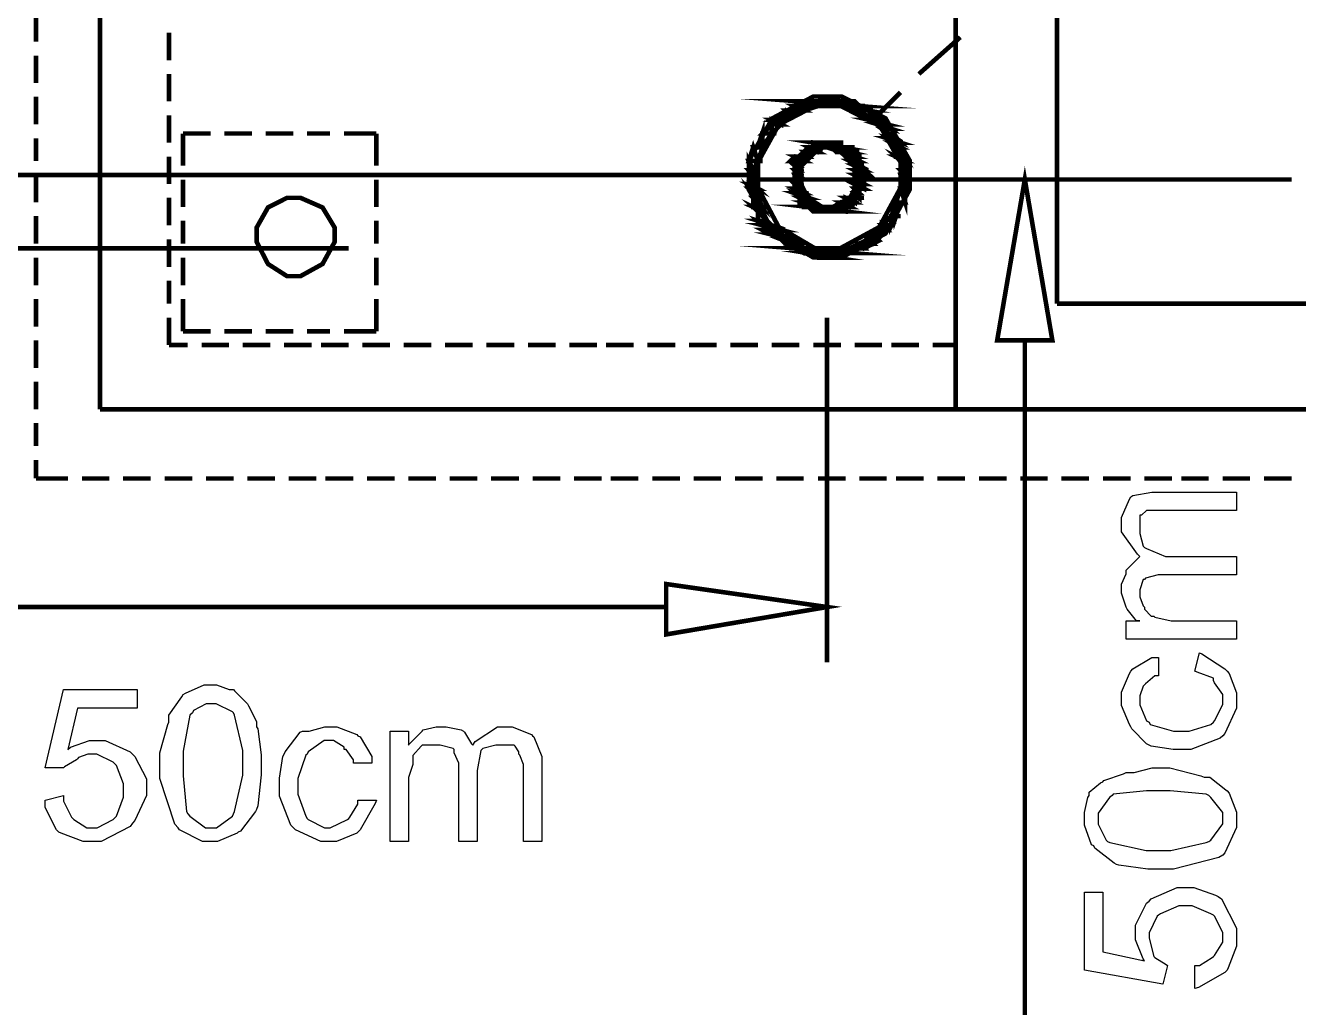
# Model space of a CAD drawing. Header units: metres. Extents: x -593 to 248, y 430 to 1024.
# Drawn here: x 30.79 to 42.53, y 665.56 to 674.62 of the extents above; entities that cross this region are included whole.
import ezdxf

# ---------------------------------------------------------------- set-up
doc = ezdxf.new("R2010")
doc.units = ezdxf.units.M
doc.header["$MEASUREMENT"] = 0
for name, color, linetype in [('C00-00-00-BLACK', 7, 'Continuous'), ('C00-7E-FF', 150, 'Continuous'), ('CFF-7E-00', 30, 'Continuous')]:
    doc.layers.add(name, color=color, linetype=linetype)

msp = doc.modelspace()

# ---------------------------------------------------------------- linework, layer by layer
at = {"layer": 'C00-00-00-BLACK', "const_width": 0.0423}
for points in [[(39.37, 671.077), (39.37, 691.128)], [(40.304, 672.05), (40.304, 690.151)], [(31.482, 686.762), (31.482, 671.077)], [(30.89, 674.466), (30.89, 674.724)], [(32.117, 674.296), (32.117, 674.551)], [(39.031, 674.169), (39.413, 674.508)], [(30.89, 674.086), (30.89, 674.339)], [(32.117, 673.916), (32.117, 674.169)], [(30.89, 673.704), (30.89, 673.959)], [(38.651, 673.789), (38.862, 674)], [(32.117, 673.536), (32.117, 673.789)], [(32.247, 673.62), (32.247, 673.323)], [(32.502, 673.62), (32.247, 673.62)], [(32.882, 673.62), (32.629, 673.62)], [(33.264, 673.62), (33.009, 673.62)], [(33.602, 673.62), (33.391, 673.62)], [(34.029, 673.62), (33.731, 673.62)], [(34.029, 673.323), (34.029, 673.62)], [(30.89, 673.366), (30.89, 673.577)], [(32.117, 673.154), (32.117, 673.407)], [(37.463, 673.238), (27.453, 673.238)], [(30.89, 672.984), (30.89, 673.238)], [(32.247, 673.196), (32.247, 672.942)], [(34.029, 672.942), (34.029, 673.196)], [(32.117, 672.774), (32.117, 673.027)], [(30.89, 672.604), (30.89, 672.858)], [(32.247, 672.815), (32.247, 672.604)], [(34.029, 672.604), (34.029, 672.815)], [(33.774, 672.561), (27.453, 672.561)], [(32.117, 672.389), (32.117, 672.645)], [(30.89, 672.22), (30.89, 672.475)], [(32.247, 672.475), (32.247, 672.22)], [(34.029, 672.22), (34.029, 672.475)], [(32.117, 672.05), (32.117, 672.262)], [(30.89, 671.839), (30.89, 672.093)], [(32.247, 672.093), (32.247, 671.797)], [(34.029, 671.797), (34.029, 672.093)], [(45.139, 672.05), (40.304, 672.05)], [(32.117, 671.67), (32.117, 671.923)], [(32.247, 671.797), (32.502, 671.797)], [(32.629, 671.797), (32.882, 671.797)], [(33.009, 671.797), (33.264, 671.797)], [(33.391, 671.797), (33.602, 671.797)], [(33.731, 671.797), (34.029, 671.797)], [(30.89, 671.458), (30.89, 671.712)], [(32.29, 671.67), (32.117, 671.67)], [(32.672, 671.67), (32.417, 671.67)], [(33.052, 671.67), (32.798, 671.67)], [(33.434, 671.67), (33.179, 671.67)], [(33.774, 671.67), (33.518, 671.67)], [(34.156, 671.67), (33.901, 671.67)], [(34.536, 671.67), (34.282, 671.67)], [(34.918, 671.67), (34.663, 671.67)], [(35.301, 671.67), (35.044, 671.67)], [(35.683, 671.67), (35.428, 671.67)], [(36.063, 671.67), (35.809, 671.67)], [(36.402, 671.67), (36.147, 671.67)], [(36.785, 671.67), (36.529, 671.67)], [(37.167, 671.67), (36.912, 671.67)], [(37.547, 671.67), (37.293, 671.67)], [(37.929, 671.67), (37.674, 671.67)], [(38.312, 671.67), (38.058, 671.67)], [(38.692, 671.67), (38.439, 671.67)], [(39.031, 671.67), (38.778, 671.67)], [(39.37, 671.67), (39.158, 671.67)], [(30.89, 671.077), (30.89, 671.331)], [(31.482, 671.077), (45.139, 671.077)], [(30.89, 670.738), (30.89, 670.95)], [(30.89, 670.439), (30.89, 670.611)], [(31.186, 670.439), (30.89, 670.439)], [(31.568, 670.439), (31.314, 670.439)], [(31.948, 670.439), (31.694, 670.439)], [(32.333, 670.439), (32.076, 670.439)], [(32.713, 670.439), (32.459, 670.439)], [(33.095, 670.439), (32.84, 670.439)], [(33.475, 670.439), (33.221, 670.439)], [(33.817, 670.439), (33.56, 670.439)], [(34.197, 670.439), (33.943, 670.439)], [(34.579, 670.439), (34.325, 670.439)], [(34.959, 670.439), (34.705, 670.439)], [(35.344, 670.439), (35.087, 670.439)], [(35.724, 670.439), (35.47, 670.439)], [(36.106, 670.439), (35.851, 670.439)], [(36.443, 670.439), (36.19, 670.439)], [(36.828, 670.439), (36.574, 670.439)], [(37.208, 670.439), (36.954, 670.439)], [(37.59, 670.439), (37.336, 670.439)], [(37.97, 670.439), (37.717, 670.439)], [(38.355, 670.439), (38.1, 670.439)], [(38.735, 670.439), (38.481, 670.439)], [(39.074, 670.439), (38.82, 670.439)], [(39.457, 670.439), (39.201, 670.439)], [(39.839, 670.439), (39.585, 670.439)], [(40.219, 670.439), (39.966, 670.439)], [(40.601, 670.439), (40.346, 670.439)], [(40.984, 670.439), (40.728, 670.439)], [(41.366, 670.439), (41.111, 670.439)], [(41.703, 670.439), (41.45, 670.439)], [(42.085, 670.439), (41.832, 670.439)], [(42.468, 670.439), (42.212, 670.439)]]:
    msp.add_lwpolyline(points, dxfattribs=at)
for points in [[(38.947, 673.238), (38.947, 673.369), (38.724, 673.76), (38.319, 673.961), (38.185, 673.961), (38.058, 673.961), (37.681, 673.76), (37.463, 673.369), (37.463, 673.238), (37.463, 673.104), (37.681, 672.699), (38.058, 672.477), (38.185, 672.477), (38.319, 672.477), (38.724, 672.699), (38.947, 673.104), (38.947, 673.238)], [(38.185, 673.959), (38.312, 673.916), (38.1, 673.916), (38.185, 673.959)], [(38.439, 673.916), (37.929, 673.916), (38.481, 673.873), (38.439, 673.916)], [(38.862, 673.238), (38.862, 673.355), (38.666, 673.702), (38.305, 673.876), (38.185, 673.876), (38.073, 673.876), (37.739, 673.702), (37.547, 673.355), (37.547, 673.238), (37.547, 673.118), (37.739, 672.757), (38.073, 672.561), (38.185, 672.561), (38.305, 672.561), (38.666, 672.757), (38.862, 673.118), (38.862, 673.238)], [(37.801, 673.832), (37.843, 673.789), (37.759, 673.789), (37.801, 673.832)], [(37.886, 673.873), (37.97, 673.832), (37.843, 673.832), (37.886, 673.873)], [(38.1, 673.873), (37.886, 673.873), (37.97, 673.832), (38.1, 673.873)], [(37.929, 673.916), (38.481, 673.873), (37.886, 673.873), (37.929, 673.916)], [(38.481, 673.873), (37.886, 673.873), (38.481, 673.873)], [(37.886, 673.873), (38.481, 673.873), (38.524, 673.873), (37.886, 673.873)], [(38.1, 673.873), (38.143, 673.873), (37.886, 673.873), (38.1, 673.873)], [(38.1, 673.873), (37.886, 673.873), (38.228, 673.873), (38.1, 673.873)], [(38.058, 673.916), (38.439, 673.916), (37.929, 673.916), (38.058, 673.916)], [(38.1, 673.916), (38.355, 673.916), (38.058, 673.916), (38.1, 673.916)], [(38.355, 673.916), (38.058, 673.916), (38.439, 673.916), (38.355, 673.916)], [(38.312, 673.916), (38.1, 673.916), (38.355, 673.916), (38.312, 673.916)], [(38.524, 673.873), (38.355, 673.873), (38.566, 673.832), (38.524, 673.873)], [(38.355, 673.873), (38.566, 673.832), (38.439, 673.832), (38.355, 673.873)], [(38.481, 673.873), (38.228, 673.873), (38.524, 673.873), (38.481, 673.873)], [(38.228, 673.873), (38.524, 673.873), (38.355, 673.873), (38.228, 673.873)], [(38.439, 673.832), (38.651, 673.746), (38.566, 673.746), (38.439, 673.832)], [(37.587, 673.62), (37.587, 673.493), (37.544, 673.493), (37.587, 673.62)], [(37.674, 673.704), (37.674, 673.62), (37.59, 673.62), (37.674, 673.704)], [(37.759, 673.746), (37.674, 673.746), (37.759, 673.704), (37.759, 673.746)], [(37.759, 673.789), (37.759, 673.746), (37.674, 673.746), (37.759, 673.789)], [(37.674, 673.746), (37.759, 673.704), (37.674, 673.704), (37.674, 673.746)], [(37.843, 673.789), (37.759, 673.789), (37.759, 673.746), (37.843, 673.789)], [(37.929, 673.832), (37.801, 673.832), (37.843, 673.789), (37.929, 673.832)], [(37.883, 673.832), (37.929, 673.832), (37.841, 673.832), (37.883, 673.832)], [(37.97, 673.832), (37.883, 673.832), (37.929, 673.832), (37.97, 673.832)], [(38.566, 673.832), (38.439, 673.832), (38.651, 673.746), (38.566, 673.832)], [(38.566, 673.746), (38.735, 673.704), (38.651, 673.704), (38.566, 673.746)], [(38.692, 673.746), (38.566, 673.746), (38.735, 673.704), (38.692, 673.746)], [(38.566, 673.832), (38.439, 673.832), (38.566, 673.832)], [(38.439, 673.832), (38.566, 673.832), (38.608, 673.832), (38.439, 673.832)], [(38.692, 673.746), (38.735, 673.746), (38.566, 673.746), (38.692, 673.746)], [(38.692, 673.746), (38.566, 673.746), (38.651, 673.746), (38.692, 673.746)], [(38.651, 673.704), (38.778, 673.663), (38.692, 673.663), (38.651, 673.704)], [(37.674, 673.62), (37.587, 673.62), (37.587, 673.493), (37.674, 673.62)], [(37.674, 673.62), (37.59, 673.62), (37.674, 673.62)], [(37.59, 673.62), (37.674, 673.62), (37.717, 673.62), (37.59, 673.62)], [(37.759, 673.704), (37.674, 673.704), (37.674, 673.62), (37.759, 673.704)], [(38.735, 673.704), (38.651, 673.704), (38.778, 673.663), (38.735, 673.704)], [(38.778, 673.663), (38.692, 673.663), (38.82, 673.577), (38.778, 673.663)], [(38.692, 673.663), (38.82, 673.577), (38.735, 673.577), (38.692, 673.663)], [(38.735, 673.577), (38.862, 673.536), (38.778, 673.536), (38.735, 673.577)], [(37.504, 673.493), (37.547, 673.366), (37.463, 673.366), (37.504, 673.493)], [(37.59, 673.493), (37.504, 673.493), (37.547, 673.366), (37.59, 673.493)], [(37.587, 673.493), (37.544, 673.493), (37.587, 673.493)], [(37.544, 673.493), (37.587, 673.493), (37.63, 673.493), (37.544, 673.493)], [(38.312, 673.536), (38.058, 673.536), (38.312, 673.493), (38.312, 673.536)], [(38.524, 673.238), (38.524, 673.292), (38.418, 673.452), (38.243, 673.537), (38.185, 673.537), (38.131, 673.537), (37.973, 673.452), (37.889, 673.292), (37.889, 673.238), (37.889, 673.18), (37.973, 673.006), (38.131, 672.901), (38.185, 672.901), (38.243, 672.901), (38.418, 673.006), (38.524, 673.18), (38.524, 673.238)], [(38.481, 673.238), (38.481, 673.303), (38.258, 673.493), (38.185, 673.493), (38.12, 673.493), (37.929, 673.303), (37.929, 673.238), (37.929, 673.186), (38.007, 673.027), (38.14, 672.942), (38.185, 672.942), (38.237, 672.942), (38.396, 673.027), (38.481, 673.186), (38.481, 673.238)], [(38.016, 673.493), (38.1, 673.45), (37.97, 673.45), (38.016, 673.493)], [(38.143, 673.493), (38.016, 673.493), (38.1, 673.45), (38.143, 673.493)], [(38.058, 673.493), (38.355, 673.493), (38.016, 673.493), (38.058, 673.493)], [(38.396, 673.493), (38.016, 673.493), (38.396, 673.493)], [(38.016, 673.493), (38.396, 673.493), (38.439, 673.493), (38.016, 673.493)], [(38.396, 673.493), (38.439, 673.493), (38.016, 673.493), (38.396, 673.493)], [(38.396, 673.493), (38.016, 673.493), (38.355, 673.493), (38.396, 673.493)], [(38.143, 673.493), (38.185, 673.493), (38.016, 673.493), (38.143, 673.493)], [(38.143, 673.493), (38.016, 673.493), (38.185, 673.493), (38.143, 673.493)], [(38.058, 673.536), (38.312, 673.493), (38.058, 673.493), (38.058, 673.536)], [(38.143, 673.536), (38.312, 673.536), (38.058, 673.536), (38.143, 673.536)], [(38.312, 673.493), (38.058, 673.493), (38.355, 673.493), (38.312, 673.493)], [(38.396, 673.493), (38.228, 673.493), (38.396, 673.45), (38.396, 673.493)], [(38.185, 673.536), (38.228, 673.536), (38.143, 673.536), (38.185, 673.536)], [(38.269, 673.536), (38.312, 673.536), (38.143, 673.536), (38.269, 673.536)], [(38.269, 673.536), (38.143, 673.536), (38.228, 673.536), (38.269, 673.536)], [(38.269, 673.536), (38.143, 673.536), (38.312, 673.536), (38.269, 673.536)], [(38.228, 673.493), (38.396, 673.45), (38.269, 673.45), (38.228, 673.493)], [(38.396, 673.493), (38.185, 673.493), (38.396, 673.493)], [(38.185, 673.493), (38.396, 673.493), (38.228, 673.493), (38.185, 673.493)], [(38.82, 673.577), (38.735, 673.577), (38.862, 673.536), (38.82, 673.577)], [(38.778, 673.536), (38.862, 673.493), (38.82, 673.493), (38.778, 673.536)], [(38.862, 673.536), (38.778, 673.536), (38.862, 673.493), (38.862, 673.536)], [(38.862, 673.493), (38.82, 673.493), (38.905, 673.407), (38.862, 673.493)], [(38.82, 673.493), (38.905, 673.407), (38.82, 673.407), (38.82, 673.493)], [(37.547, 673.366), (37.463, 673.366), (37.504, 673.281), (37.547, 673.366)], [(37.463, 673.366), (37.504, 673.281), (37.463, 673.281), (37.463, 673.366)], [(37.463, 673.366), (37.547, 673.366), (37.59, 673.366), (37.463, 673.366)], [(37.547, 673.366), (37.59, 673.366), (37.463, 673.366), (37.547, 673.366)], [(37.889, 673.407), (37.973, 673.366), (37.846, 673.366), (37.889, 673.407)], [(38.016, 673.407), (37.889, 673.407), (37.973, 673.366), (38.016, 673.407)], [(37.97, 673.366), (37.886, 673.366), (37.929, 673.323), (37.97, 673.366)], [(37.886, 673.366), (37.929, 673.323), (37.886, 673.323), (37.886, 673.366)], [(37.886, 673.366), (37.97, 673.366), (38.013, 673.366), (37.886, 673.366)], [(37.97, 673.366), (38.013, 673.366), (37.886, 673.366), (37.97, 673.366)], [(37.973, 673.45), (38.016, 673.407), (37.932, 673.407), (37.973, 673.45)], [(37.929, 673.407), (38.013, 673.407), (38.055, 673.407), (37.929, 673.407)], [(38.013, 673.407), (38.055, 673.407), (37.929, 673.407), (38.013, 673.407)], [(38.058, 673.45), (37.973, 673.45), (38.016, 673.407), (38.058, 673.45)], [(38.1, 673.45), (37.97, 673.45), (38.1, 673.45)], [(37.97, 673.45), (38.1, 673.45), (38.143, 673.45), (37.97, 673.45)], [(38.058, 673.45), (38.1, 673.45), (37.973, 673.45), (38.058, 673.45)], [(38.058, 673.45), (37.973, 673.45), (38.1, 673.45), (38.058, 673.45)], [(38.439, 673.45), (38.312, 673.45), (38.439, 673.407), (38.439, 673.45)], [(38.312, 673.45), (38.439, 673.407), (38.355, 673.407), (38.312, 673.45)], [(38.396, 673.45), (38.269, 673.45), (38.439, 673.45), (38.396, 673.45)], [(38.269, 673.45), (38.439, 673.45), (38.312, 673.45), (38.269, 673.45)], [(38.396, 673.366), (38.481, 673.323), (38.439, 673.323), (38.396, 673.366)], [(38.439, 673.45), (38.312, 673.45), (38.439, 673.45)], [(38.312, 673.45), (38.439, 673.45), (38.481, 673.45), (38.312, 673.45)], [(38.481, 673.407), (38.396, 673.407), (38.481, 673.366), (38.481, 673.407)], [(38.481, 673.366), (38.396, 673.366), (38.481, 673.323), (38.481, 673.366)], [(38.439, 673.407), (38.355, 673.407), (38.481, 673.407), (38.439, 673.407)], [(38.355, 673.407), (38.481, 673.407), (38.396, 673.407), (38.355, 673.407)], [(38.396, 673.407), (38.481, 673.366), (38.396, 673.366), (38.396, 673.407)], [(38.82, 673.407), (38.905, 673.366), (38.862, 673.366), (38.82, 673.407)], [(38.905, 673.407), (38.82, 673.407), (38.905, 673.366), (38.905, 673.407)], [(38.905, 673.366), (38.862, 673.366), (38.905, 673.281), (38.905, 673.366)], [(38.862, 673.366), (38.905, 673.281), (38.862, 673.281), (38.862, 673.366)], [(37.504, 673.281), (37.463, 673.281), (37.504, 673.238), (37.504, 673.281)], [(37.463, 673.281), (37.504, 673.238), (37.463, 673.238), (37.463, 673.281)], [(37.463, 673.238), (37.504, 673.154), (37.463, 673.154), (37.463, 673.238)], [(37.929, 673.323), (37.886, 673.323), (37.929, 673.281), (37.929, 673.323)], [(37.929, 673.281), (37.886, 673.281), (37.929, 673.238), (37.929, 673.281)], [(37.886, 673.323), (37.929, 673.281), (37.886, 673.281), (37.886, 673.323)], [(37.886, 673.281), (37.929, 673.238), (37.886, 673.238), (37.886, 673.281)], [(37.886, 673.238), (37.929, 673.154), (37.886, 673.154), (37.886, 673.238)], [(37.886, 673.281), (37.929, 673.281), (37.97, 673.281), (37.886, 673.281)], [(37.929, 673.281), (37.97, 673.281), (37.886, 673.281), (37.929, 673.281)], [(38.481, 673.323), (38.439, 673.323), (38.527, 673.281), (38.481, 673.323)], [(38.524, 673.281), (38.439, 673.281), (38.524, 673.238), (38.524, 673.281)], [(38.439, 673.323), (38.527, 673.281), (38.439, 673.281), (38.439, 673.323)], [(38.481, 673.323), (38.439, 673.323), (38.481, 673.323)], [(38.439, 673.323), (38.481, 673.323), (38.524, 673.323), (38.439, 673.323)], [(38.439, 673.281), (38.524, 673.238), (38.439, 673.238), (38.439, 673.281)], [(38.527, 673.281), (38.439, 673.281), (38.527, 673.281)], [(38.439, 673.281), (38.527, 673.281), (38.568, 673.281), (38.439, 673.281)], [(38.439, 673.238), (38.524, 673.196), (38.439, 673.196), (38.439, 673.238)], [(38.905, 673.281), (38.862, 673.281), (38.905, 673.238), (38.905, 673.281)], [(38.862, 673.238), (38.905, 673.108), (38.862, 673.108), (38.862, 673.238)], [(38.862, 673.281), (38.905, 673.238), (38.862, 673.238), (38.862, 673.281)], [(37.504, 673.154), (37.463, 673.154), (37.547, 673.111), (37.504, 673.154)], [(37.463, 673.111), (37.547, 673.027), (37.504, 673.027), (37.463, 673.111)], [(37.504, 673.238), (37.463, 673.238), (37.504, 673.154), (37.504, 673.238)], [(37.463, 673.154), (37.547, 673.111), (37.463, 673.111), (37.463, 673.154)], [(37.929, 673.154), (37.886, 673.154), (37.929, 673.111), (37.929, 673.154)], [(37.929, 673.238), (37.886, 673.238), (37.929, 673.154), (37.929, 673.238)], [(37.886, 673.238), (37.929, 673.238), (37.97, 673.238), (37.886, 673.238)], [(37.929, 673.238), (37.97, 673.238), (37.886, 673.238), (37.929, 673.238)], [(37.886, 673.154), (37.929, 673.111), (37.886, 673.111), (37.886, 673.154)], [(37.929, 673.154), (37.886, 673.154), (37.929, 673.154)], [(37.886, 673.154), (37.929, 673.154), (37.97, 673.154), (37.886, 673.154)], [(38.524, 673.238), (38.439, 673.238), (38.524, 673.196), (38.524, 673.238)], [(38.524, 673.196), (38.439, 673.196), (38.524, 673.154), (38.524, 673.196)], [(38.524, 673.154), (38.439, 673.154), (38.524, 673.111), (38.524, 673.154)], [(38.439, 673.238), (38.524, 673.238), (38.566, 673.238), (38.439, 673.238)], [(38.524, 673.238), (38.566, 673.238), (38.439, 673.238), (38.524, 673.238)], [(38.439, 673.196), (38.524, 673.154), (38.439, 673.154), (38.439, 673.196)], [(38.439, 673.154), (38.524, 673.111), (38.439, 673.111), (38.439, 673.154)], [(38.439, 673.111), (38.481, 673.07), (38.439, 673.07), (38.439, 673.111)], [(38.862, 673.111), (38.905, 672.984), (38.82, 672.984), (38.862, 673.111)], [(38.905, 673.238), (38.862, 673.238), (38.905, 673.108), (38.905, 673.238)], [(33.645, 672.688), (33.645, 672.752), (33.533, 672.938), (33.33, 673.027), (33.264, 673.027), (33.205, 673.027), (33.03, 672.938), (32.925, 672.752), (32.925, 672.688), (32.925, 672.621), (33.03, 672.417), (33.205, 672.305), (33.264, 672.305), (33.33, 672.305), (33.533, 672.417), (33.645, 672.621), (33.645, 672.688)], [(37.547, 673.111), (37.463, 673.111), (37.547, 673.027), (37.547, 673.111)], [(37.547, 673.027), (37.504, 673.027), (37.59, 672.942), (37.547, 673.027)], [(37.504, 673.027), (37.59, 672.942), (37.504, 672.942), (37.504, 673.027)], [(37.97, 673.07), (37.886, 673.07), (38.013, 673.027), (37.97, 673.07)], [(37.929, 673.111), (37.886, 673.111), (37.973, 673.07), (37.929, 673.111)], [(37.886, 673.07), (38.013, 673.027), (37.929, 673.027), (37.886, 673.07)], [(38.016, 673.027), (37.932, 673.027), (38.016, 672.984), (38.016, 673.027)], [(37.886, 673.111), (37.973, 673.07), (37.886, 673.07), (37.886, 673.111)], [(37.929, 673.111), (37.886, 673.111), (37.929, 673.111)], [(37.886, 673.111), (37.929, 673.111), (37.97, 673.111), (37.886, 673.111)], [(37.973, 673.07), (37.886, 673.07), (37.973, 673.07)], [(37.886, 673.07), (37.973, 673.07), (38.016, 673.07), (37.886, 673.07)], [(37.932, 673.027), (38.016, 672.984), (37.932, 672.984), (37.932, 673.027)], [(38.439, 673.027), (38.355, 673.027), (38.439, 672.984), (38.439, 673.027)], [(38.355, 673.027), (38.439, 672.984), (38.355, 672.984), (38.355, 673.027)], [(38.396, 673.027), (38.439, 673.027), (38.355, 673.027), (38.396, 673.027)], [(38.439, 673.07), (38.481, 673.027), (38.396, 673.027), (38.439, 673.07)], [(38.481, 673.027), (38.396, 673.027), (38.481, 673.027)], [(38.396, 673.027), (38.481, 673.027), (38.524, 673.027), (38.396, 673.027)], [(38.481, 673.027), (38.396, 673.027), (38.439, 673.027), (38.481, 673.027)], [(38.481, 673.111), (38.439, 673.111), (38.481, 673.07), (38.481, 673.111)], [(38.481, 673.07), (38.439, 673.07), (38.481, 673.027), (38.481, 673.07)], [(38.481, 673.111), (38.524, 673.111), (38.439, 673.111), (38.481, 673.111)], [(38.481, 673.111), (38.439, 673.111), (38.524, 673.111), (38.481, 673.111)], [(38.82, 672.984), (38.82, 672.858), (38.778, 672.858), (38.82, 672.984)], [(38.905, 673.111), (38.862, 673.111), (38.905, 672.984), (38.905, 673.111)], [(38.862, 673.111), (38.905, 673.111), (38.947, 673.111), (38.862, 673.111)], [(38.905, 673.111), (38.947, 673.111), (38.862, 673.111), (38.905, 673.111)], [(37.504, 672.942), (37.59, 672.901), (37.547, 672.901), (37.504, 672.942)], [(37.59, 672.942), (37.504, 672.942), (37.59, 672.901), (37.59, 672.942)], [(37.59, 672.901), (37.547, 672.901), (37.632, 672.815), (37.59, 672.901)], [(37.547, 672.901), (37.632, 672.815), (37.547, 672.815), (37.547, 672.901)], [(38.355, 672.942), (38.016, 672.942), (38.355, 672.901), (38.355, 672.942)], [(38.058, 672.984), (37.973, 672.984), (38.1, 672.942), (38.058, 672.984)], [(38.016, 672.984), (37.932, 672.984), (38.016, 672.984)], [(37.932, 672.984), (38.016, 672.984), (38.058, 672.984), (37.932, 672.984)], [(38.016, 672.984), (37.932, 672.984), (38.058, 672.984), (38.016, 672.984)], [(37.932, 672.984), (38.058, 672.984), (37.973, 672.984), (37.932, 672.984)], [(38.143, 672.942), (37.97, 672.942), (38.185, 672.942), (38.143, 672.942)], [(37.97, 672.942), (38.185, 672.942), (38.016, 672.942), (37.97, 672.942)], [(37.973, 672.984), (38.1, 672.942), (37.973, 672.942), (37.973, 672.984)], [(38.143, 672.942), (38.185, 672.942), (37.973, 672.942), (38.143, 672.942)], [(38.143, 672.942), (37.973, 672.942), (38.1, 672.942), (38.143, 672.942)], [(38.016, 672.942), (38.355, 672.901), (38.058, 672.901), (38.016, 672.942)], [(38.016, 672.942), (38.145, 672.942), (38.188, 672.942), (38.016, 672.942)], [(38.145, 672.942), (38.188, 672.942), (38.016, 672.942), (38.145, 672.942)], [(38.355, 672.942), (38.396, 672.942), (38.016, 672.942), (38.355, 672.942)], [(38.355, 672.942), (38.016, 672.942), (38.396, 672.942), (38.355, 672.942)], [(38.355, 672.901), (38.058, 672.901), (38.269, 672.901), (38.355, 672.901)], [(38.058, 672.901), (38.269, 672.901), (38.1, 672.901), (38.058, 672.901)], [(38.269, 672.901), (38.1, 672.901), (38.269, 672.901)], [(38.1, 672.901), (38.269, 672.901), (38.312, 672.901), (38.1, 672.901)], [(38.228, 672.901), (38.143, 672.901), (38.1, 672.901), (38.228, 672.901)], [(38.1, 672.901), (38.269, 672.901), (38.228, 672.901), (38.1, 672.901)], [(38.228, 672.901), (38.269, 672.901), (38.143, 672.901), (38.228, 672.901)], [(38.228, 672.942), (38.396, 672.942), (38.185, 672.942), (38.228, 672.942)], [(38.269, 672.942), (38.396, 672.942), (38.228, 672.942), (38.269, 672.942)], [(38.396, 672.942), (38.228, 672.942), (38.396, 672.942)], [(38.228, 672.942), (38.396, 672.942), (38.439, 672.942), (38.228, 672.942)], [(38.396, 672.942), (38.228, 672.942), (38.396, 672.942)], [(38.312, 672.984), (38.396, 672.942), (38.269, 672.942), (38.312, 672.984)], [(38.439, 672.984), (38.312, 672.984), (38.396, 672.942), (38.439, 672.984)], [(38.396, 672.942), (38.269, 672.942), (38.396, 672.942)], [(38.355, 672.984), (38.439, 672.984), (38.312, 672.984), (38.355, 672.984)], [(38.439, 672.984), (38.355, 672.984), (38.439, 672.984)], [(38.862, 672.984), (38.905, 672.984), (38.82, 672.984), (38.862, 672.984)], [(38.862, 672.984), (38.82, 672.984), (38.905, 672.984), (38.862, 672.984)], [(38.862, 672.984), (38.82, 672.984), (38.82, 672.858), (38.862, 672.984)], [(37.632, 672.815), (37.547, 672.815), (37.674, 672.774), (37.632, 672.815)], [(37.674, 672.774), (37.59, 672.774), (37.759, 672.731), (37.674, 672.774)], [(37.547, 672.815), (37.674, 672.774), (37.59, 672.774), (37.547, 672.815)], [(37.59, 672.774), (37.759, 672.731), (37.632, 672.731), (37.59, 672.774)], [(38.778, 672.858), (38.778, 672.774), (38.692, 672.774), (38.778, 672.858)], [(38.692, 672.774), (38.735, 672.731), (38.692, 672.731), (38.692, 672.774)], [(38.82, 672.858), (38.778, 672.858), (38.82, 672.858)], [(38.778, 672.858), (38.82, 672.858), (38.862, 672.858), (38.778, 672.858)], [(38.82, 672.858), (38.778, 672.858), (38.778, 672.774), (38.82, 672.858)], [(37.674, 672.688), (37.843, 672.645), (37.759, 672.645), (37.674, 672.688)], [(37.759, 672.731), (37.632, 672.731), (37.759, 672.688), (37.759, 672.731)], [(37.759, 672.688), (37.674, 672.688), (37.843, 672.645), (37.759, 672.688)], [(37.632, 672.731), (37.759, 672.688), (37.674, 672.688), (37.632, 672.731)], [(37.759, 672.645), (37.97, 672.561), (37.843, 672.561), (37.759, 672.645)], [(38.608, 672.688), (38.651, 672.645), (38.566, 672.645), (38.608, 672.688)], [(38.692, 672.731), (38.692, 672.688), (38.608, 672.688), (38.692, 672.731)], [(38.692, 672.688), (38.608, 672.688), (38.651, 672.645), (38.692, 672.688)], [(38.778, 672.774), (38.692, 672.774), (38.735, 672.731), (38.778, 672.774)], [(38.735, 672.731), (38.692, 672.731), (38.692, 672.688), (38.735, 672.731)], [(38.481, 672.561), (37.886, 672.561), (38.396, 672.519), (38.481, 672.561)], [(37.886, 672.645), (37.759, 672.645), (37.97, 672.561), (37.886, 672.645)], [(37.886, 672.645), (37.929, 672.645), (37.759, 672.645), (37.886, 672.645)], [(37.886, 672.645), (37.759, 672.645), (37.843, 672.645), (37.886, 672.645)], [(37.886, 672.561), (38.396, 672.519), (37.97, 672.519), (37.886, 672.561)], [(37.97, 672.561), (37.843, 672.561), (38.058, 672.561), (37.97, 672.561)], [(37.843, 672.561), (38.058, 672.561), (37.886, 672.561), (37.843, 672.561)], [(38.1, 672.561), (38.143, 672.561), (37.886, 672.561), (38.1, 672.561)], [(38.1, 672.561), (37.886, 672.561), (38.058, 672.561), (38.1, 672.561)], [(38.228, 672.561), (38.269, 672.561), (37.886, 672.561), (38.228, 672.561)], [(38.228, 672.561), (37.886, 672.561), (38.1, 672.561), (38.228, 672.561)], [(38.269, 672.561), (38.481, 672.561), (38.228, 672.561), (38.269, 672.561)], [(38.355, 672.561), (38.481, 672.561), (38.269, 672.561), (38.355, 672.561)], [(38.481, 672.561), (38.269, 672.561), (38.481, 672.561)], [(38.481, 672.604), (38.524, 672.561), (38.396, 672.561), (38.481, 672.604)], [(38.524, 672.561), (38.396, 672.561), (38.355, 672.561), (38.524, 672.561)], [(38.524, 672.561), (38.355, 672.561), (38.481, 672.561), (38.524, 672.561)], [(38.396, 672.561), (38.524, 672.561), (38.566, 672.561), (38.396, 672.561)], [(38.566, 672.645), (38.608, 672.604), (38.481, 672.604), (38.566, 672.645)], [(38.608, 672.604), (38.481, 672.604), (38.524, 672.561), (38.608, 672.604)], [(38.651, 672.645), (38.566, 672.645), (38.608, 672.604), (38.651, 672.645)], [(38.016, 672.516), (38.355, 672.516), (38.269, 672.475), (38.016, 672.516)], [(38.016, 672.516), (38.1, 672.475), (38.269, 672.475), (38.016, 672.516)], [(38.396, 672.516), (37.97, 672.516), (38.355, 672.516), (38.396, 672.516)], [(37.97, 672.516), (38.355, 672.516), (38.016, 672.516), (37.97, 672.516)], [(38.1, 672.475), (38.269, 672.475), (38.143, 672.475), (38.1, 672.475)]]:
    msp.add_lwpolyline(points, close=True, dxfattribs=at)
at = {"layer": 'C00-00-00-BLACK'}
for points in [[(37.886, 673.873), (37.97, 673.832), (37.843, 673.832), (37.886, 673.873)], [(37.929, 673.916), (38.481, 673.873), (37.886, 673.873), (37.929, 673.916)], [(38.481, 673.873), (37.886, 673.873), (38.481, 673.873)], [(37.886, 673.873), (38.481, 673.873), (38.524, 673.873), (37.886, 673.873)], [(38.1, 673.873), (38.143, 673.873), (37.886, 673.873), (38.1, 673.873)], [(38.1, 673.873), (37.886, 673.873), (38.228, 673.873), (38.1, 673.873)], [(38.1, 673.873), (37.886, 673.873), (37.97, 673.832), (38.1, 673.873)], [(38.058, 673.916), (38.439, 673.916), (37.929, 673.916), (38.058, 673.916)], [(38.439, 673.916), (37.929, 673.916), (38.481, 673.873), (38.439, 673.916)], [(38.1, 673.916), (38.355, 673.916), (38.058, 673.916), (38.1, 673.916)], [(38.355, 673.916), (38.058, 673.916), (38.439, 673.916), (38.355, 673.916)], [(38.185, 673.959), (38.312, 673.916), (38.1, 673.916), (38.185, 673.959)], [(38.312, 673.916), (38.1, 673.916), (38.355, 673.916), (38.312, 673.916)], [(38.481, 673.873), (38.228, 673.873), (38.524, 673.873), (38.481, 673.873)], [(38.228, 673.873), (38.524, 673.873), (38.355, 673.873), (38.228, 673.873)], [(38.524, 673.873), (38.355, 673.873), (38.566, 673.832), (38.524, 673.873)], [(38.355, 673.873), (38.566, 673.832), (38.439, 673.832), (38.355, 673.873)], [(37.759, 673.789), (37.759, 673.746), (37.674, 673.746), (37.759, 673.789)], [(37.759, 673.746), (37.674, 673.746), (37.759, 673.704), (37.759, 673.746)], [(37.674, 673.746), (37.759, 673.704), (37.674, 673.704), (37.674, 673.746)], [(37.801, 673.832), (37.843, 673.789), (37.759, 673.789), (37.801, 673.832)], [(37.843, 673.789), (37.759, 673.789), (37.759, 673.746), (37.843, 673.789)], [(37.929, 673.832), (37.801, 673.832), (37.843, 673.789), (37.929, 673.832)], [(37.883, 673.832), (37.929, 673.832), (37.841, 673.832), (37.883, 673.832)], [(37.97, 673.832), (37.883, 673.832), (37.929, 673.832), (37.97, 673.832)], [(38.566, 673.832), (38.439, 673.832), (38.566, 673.832)], [(38.439, 673.832), (38.566, 673.832), (38.608, 673.832), (38.439, 673.832)], [(38.566, 673.832), (38.439, 673.832), (38.651, 673.746), (38.566, 673.832)], [(38.439, 673.832), (38.651, 673.746), (38.566, 673.746), (38.439, 673.832)], [(38.692, 673.746), (38.735, 673.746), (38.566, 673.746), (38.692, 673.746)], [(38.692, 673.746), (38.566, 673.746), (38.651, 673.746), (38.692, 673.746)], [(38.692, 673.746), (38.566, 673.746), (38.735, 673.704), (38.692, 673.746)], [(38.566, 673.746), (38.735, 673.704), (38.651, 673.704), (38.566, 673.746)], [(37.587, 673.62), (37.587, 673.493), (37.544, 673.493), (37.587, 673.62)], [(37.674, 673.62), (37.587, 673.62), (37.587, 673.493), (37.674, 673.62)], [(37.674, 673.704), (37.674, 673.62), (37.59, 673.62), (37.674, 673.704)], [(37.674, 673.62), (37.59, 673.62), (37.674, 673.62)], [(37.59, 673.62), (37.674, 673.62), (37.717, 673.62), (37.59, 673.62)], [(37.759, 673.704), (37.674, 673.704), (37.674, 673.62), (37.759, 673.704)], [(38.735, 673.704), (38.651, 673.704), (38.778, 673.663), (38.735, 673.704)], [(38.651, 673.704), (38.778, 673.663), (38.692, 673.663), (38.651, 673.704)], [(38.778, 673.663), (38.692, 673.663), (38.82, 673.577), (38.778, 673.663)], [(38.692, 673.663), (38.82, 673.577), (38.735, 673.577), (38.692, 673.663)], [(38.143, 673.536), (38.312, 673.536), (38.058, 673.536), (38.143, 673.536)], [(38.312, 673.536), (38.058, 673.536), (38.312, 673.493), (38.312, 673.536)], [(38.058, 673.536), (38.312, 673.493), (38.058, 673.493), (38.058, 673.536)], [(38.185, 673.536), (38.228, 673.536), (38.143, 673.536), (38.185, 673.536)], [(38.269, 673.536), (38.312, 673.536), (38.143, 673.536), (38.269, 673.536)], [(38.269, 673.536), (38.143, 673.536), (38.228, 673.536), (38.269, 673.536)], [(38.269, 673.536), (38.143, 673.536), (38.312, 673.536), (38.269, 673.536)], [(38.82, 673.577), (38.735, 673.577), (38.862, 673.536), (38.82, 673.577)], [(38.735, 673.577), (38.862, 673.536), (38.778, 673.536), (38.735, 673.577)], [(38.862, 673.536), (38.778, 673.536), (38.862, 673.493), (38.862, 673.536)], [(38.778, 673.536), (38.862, 673.493), (38.82, 673.493), (38.778, 673.536)], [(37.504, 673.493), (37.547, 673.366), (37.463, 673.366), (37.504, 673.493)], [(37.59, 673.493), (37.504, 673.493), (37.547, 673.366), (37.59, 673.493)], [(37.587, 673.493), (37.544, 673.493), (37.587, 673.493)], [(37.544, 673.493), (37.587, 673.493), (37.63, 673.493), (37.544, 673.493)], [(37.889, 673.407), (37.973, 673.366), (37.846, 673.366), (37.889, 673.407)], [(38.016, 673.407), (37.889, 673.407), (37.973, 673.366), (38.016, 673.407)], [(37.929, 673.407), (38.013, 673.407), (38.055, 673.407), (37.929, 673.407)], [(38.013, 673.407), (38.055, 673.407), (37.929, 673.407), (38.013, 673.407)], [(37.973, 673.45), (38.016, 673.407), (37.932, 673.407), (37.973, 673.45)], [(38.016, 673.493), (38.1, 673.45), (37.97, 673.45), (38.016, 673.493)], [(38.1, 673.45), (37.97, 673.45), (38.1, 673.45)], [(37.97, 673.45), (38.1, 673.45), (38.143, 673.45), (37.97, 673.45)], [(38.058, 673.45), (38.1, 673.45), (37.973, 673.45), (38.058, 673.45)], [(38.058, 673.45), (37.973, 673.45), (38.1, 673.45), (38.058, 673.45)], [(38.058, 673.45), (37.973, 673.45), (38.016, 673.407), (38.058, 673.45)], [(38.058, 673.493), (38.355, 673.493), (38.016, 673.493), (38.058, 673.493)], [(38.396, 673.493), (38.016, 673.493), (38.396, 673.493)], [(38.016, 673.493), (38.396, 673.493), (38.439, 673.493), (38.016, 673.493)], [(38.396, 673.493), (38.439, 673.493), (38.016, 673.493), (38.396, 673.493)], [(38.396, 673.493), (38.016, 673.493), (38.355, 673.493), (38.396, 673.493)], [(38.143, 673.493), (38.185, 673.493), (38.016, 673.493), (38.143, 673.493)], [(38.143, 673.493), (38.016, 673.493), (38.185, 673.493), (38.143, 673.493)], [(38.143, 673.493), (38.016, 673.493), (38.1, 673.45), (38.143, 673.493)], [(38.312, 673.493), (38.058, 673.493), (38.355, 673.493), (38.312, 673.493)], [(38.396, 673.493), (38.185, 673.493), (38.396, 673.493)], [(38.185, 673.493), (38.396, 673.493), (38.228, 673.493), (38.185, 673.493)], [(38.396, 673.493), (38.228, 673.493), (38.396, 673.45), (38.396, 673.493)], [(38.228, 673.493), (38.396, 673.45), (38.269, 673.45), (38.228, 673.493)], [(38.396, 673.45), (38.269, 673.45), (38.439, 673.45), (38.396, 673.45)], [(38.269, 673.45), (38.439, 673.45), (38.312, 673.45), (38.269, 673.45)], [(38.439, 673.45), (38.312, 673.45), (38.439, 673.45)], [(38.312, 673.45), (38.439, 673.45), (38.481, 673.45), (38.312, 673.45)], [(38.439, 673.45), (38.312, 673.45), (38.439, 673.407), (38.439, 673.45)], [(38.312, 673.45), (38.439, 673.407), (38.355, 673.407), (38.312, 673.45)], [(38.439, 673.407), (38.355, 673.407), (38.481, 673.407), (38.439, 673.407)], [(38.355, 673.407), (38.481, 673.407), (38.396, 673.407), (38.355, 673.407)], [(38.481, 673.407), (38.396, 673.407), (38.481, 673.366), (38.481, 673.407)], [(38.396, 673.407), (38.481, 673.366), (38.396, 673.366), (38.396, 673.407)], [(38.862, 673.493), (38.82, 673.493), (38.905, 673.407), (38.862, 673.493)], [(38.82, 673.493), (38.905, 673.407), (38.82, 673.407), (38.82, 673.493)], [(38.905, 673.407), (38.82, 673.407), (38.905, 673.366), (38.905, 673.407)], [(38.82, 673.407), (38.905, 673.366), (38.862, 673.366), (38.82, 673.407)], [(37.463, 673.366), (37.547, 673.366), (37.59, 673.366), (37.463, 673.366)], [(37.547, 673.366), (37.59, 673.366), (37.463, 673.366), (37.547, 673.366)], [(37.547, 673.366), (37.463, 673.366), (37.504, 673.281), (37.547, 673.366)], [(37.463, 673.366), (37.504, 673.281), (37.463, 673.281), (37.463, 673.366)], [(37.504, 673.281), (37.463, 673.281), (37.504, 673.238), (37.504, 673.281)], [(37.463, 673.281), (37.504, 673.238), (37.463, 673.238), (37.463, 673.281)], [(37.886, 673.366), (37.97, 673.366), (38.013, 673.366), (37.886, 673.366)], [(37.97, 673.366), (38.013, 673.366), (37.886, 673.366), (37.97, 673.366)], [(37.97, 673.366), (37.886, 673.366), (37.929, 673.323), (37.97, 673.366)], [(37.886, 673.366), (37.929, 673.323), (37.886, 673.323), (37.886, 673.366)], [(37.929, 673.323), (37.886, 673.323), (37.929, 673.281), (37.929, 673.323)], [(37.886, 673.323), (37.929, 673.281), (37.886, 673.281), (37.886, 673.323)], [(37.886, 673.281), (37.929, 673.281), (37.97, 673.281), (37.886, 673.281)], [(37.929, 673.281), (37.97, 673.281), (37.886, 673.281), (37.929, 673.281)], [(37.929, 673.281), (37.886, 673.281), (37.929, 673.238), (37.929, 673.281)], [(37.886, 673.281), (37.929, 673.238), (37.886, 673.238), (37.886, 673.281)], [(38.481, 673.366), (38.396, 673.366), (38.481, 673.323), (38.481, 673.366)], [(38.396, 673.366), (38.481, 673.323), (38.439, 673.323), (38.396, 673.366)], [(38.481, 673.323), (38.439, 673.323), (38.481, 673.323)], [(38.439, 673.323), (38.481, 673.323), (38.524, 673.323), (38.439, 673.323)], [(38.481, 673.323), (38.439, 673.323), (38.527, 673.281), (38.481, 673.323)], [(38.439, 673.323), (38.527, 673.281), (38.439, 673.281), (38.439, 673.323)], [(38.527, 673.281), (38.439, 673.281), (38.527, 673.281)], [(38.439, 673.281), (38.527, 673.281), (38.568, 673.281), (38.439, 673.281)], [(38.524, 673.281), (38.439, 673.281), (38.524, 673.238), (38.524, 673.281)], [(38.439, 673.281), (38.524, 673.238), (38.439, 673.238), (38.439, 673.281)], [(38.905, 673.366), (38.862, 673.366), (38.905, 673.281), (38.905, 673.366)], [(38.862, 673.366), (38.905, 673.281), (38.862, 673.281), (38.862, 673.366)], [(38.905, 673.281), (38.862, 673.281), (38.905, 673.238), (38.905, 673.281)], [(38.862, 673.281), (38.905, 673.238), (38.862, 673.238), (38.862, 673.281)], [(37.504, 673.238), (37.463, 673.238), (37.504, 673.154), (37.504, 673.238)], [(37.463, 673.238), (37.504, 673.154), (37.463, 673.154), (37.463, 673.238)], [(37.504, 673.154), (37.463, 673.154), (37.547, 673.111), (37.504, 673.154)], [(37.463, 673.154), (37.547, 673.111), (37.463, 673.111), (37.463, 673.154)], [(37.886, 673.238), (37.929, 673.238), (37.97, 673.238), (37.886, 673.238)], [(37.929, 673.238), (37.97, 673.238), (37.886, 673.238), (37.929, 673.238)], [(37.929, 673.238), (37.886, 673.238), (37.929, 673.154), (37.929, 673.238)], [(37.886, 673.238), (37.929, 673.154), (37.886, 673.154), (37.886, 673.238)], [(37.929, 673.154), (37.886, 673.154), (37.929, 673.154)], [(37.886, 673.154), (37.929, 673.154), (37.97, 673.154), (37.886, 673.154)], [(37.929, 673.154), (37.886, 673.154), (37.929, 673.111), (37.929, 673.154)], [(37.886, 673.154), (37.929, 673.111), (37.886, 673.111), (37.886, 673.154)], [(38.439, 673.238), (38.524, 673.238), (38.566, 673.238), (38.439, 673.238)], [(38.524, 673.238), (38.566, 673.238), (38.439, 673.238), (38.524, 673.238)], [(38.524, 673.238), (38.439, 673.238), (38.524, 673.196), (38.524, 673.238)], [(38.439, 673.238), (38.524, 673.196), (38.439, 673.196), (38.439, 673.238)], [(38.524, 673.196), (38.439, 673.196), (38.524, 673.154), (38.524, 673.196)], [(38.439, 673.196), (38.524, 673.154), (38.439, 673.154), (38.439, 673.196)], [(38.524, 673.154), (38.439, 673.154), (38.524, 673.111), (38.524, 673.154)], [(38.439, 673.154), (38.524, 673.111), (38.439, 673.111), (38.439, 673.154)], [(38.905, 673.238), (38.862, 673.238), (38.905, 673.108), (38.905, 673.238)], [(38.862, 673.238), (38.905, 673.108), (38.862, 673.108), (38.862, 673.238)], [(37.547, 673.111), (37.463, 673.111), (37.547, 673.027), (37.547, 673.111)], [(37.463, 673.111), (37.547, 673.027), (37.504, 673.027), (37.463, 673.111)], [(37.929, 673.111), (37.886, 673.111), (37.929, 673.111)], [(37.886, 673.111), (37.929, 673.111), (37.97, 673.111), (37.886, 673.111)], [(37.929, 673.111), (37.886, 673.111), (37.973, 673.07), (37.929, 673.111)], [(37.886, 673.111), (37.973, 673.07), (37.886, 673.07), (37.886, 673.111)], [(37.973, 673.07), (37.886, 673.07), (37.973, 673.07)], [(37.886, 673.07), (37.973, 673.07), (38.016, 673.07), (37.886, 673.07)], [(37.97, 673.07), (37.886, 673.07), (38.013, 673.027), (37.97, 673.07)], [(37.886, 673.07), (38.013, 673.027), (37.929, 673.027), (37.886, 673.07)], [(38.439, 673.07), (38.481, 673.027), (38.396, 673.027), (38.439, 673.07)], [(38.481, 673.111), (38.524, 673.111), (38.439, 673.111), (38.481, 673.111)], [(38.481, 673.111), (38.439, 673.111), (38.524, 673.111), (38.481, 673.111)], [(38.481, 673.111), (38.439, 673.111), (38.481, 673.07), (38.481, 673.111)], [(38.439, 673.111), (38.481, 673.07), (38.439, 673.07), (38.439, 673.111)], [(38.481, 673.07), (38.439, 673.07), (38.481, 673.027), (38.481, 673.07)], [(38.862, 673.111), (38.905, 672.984), (38.82, 672.984), (38.862, 673.111)], [(38.862, 673.111), (38.905, 673.111), (38.947, 673.111), (38.862, 673.111)], [(38.905, 673.111), (38.947, 673.111), (38.862, 673.111), (38.905, 673.111)], [(38.905, 673.111), (38.862, 673.111), (38.905, 672.984), (38.905, 673.111)], [(37.547, 673.027), (37.504, 673.027), (37.59, 672.942), (37.547, 673.027)], [(37.504, 673.027), (37.59, 672.942), (37.504, 672.942), (37.504, 673.027)], [(37.59, 672.942), (37.504, 672.942), (37.59, 672.901), (37.59, 672.942)], [(37.504, 672.942), (37.59, 672.901), (37.547, 672.901), (37.504, 672.942)], [(38.016, 673.027), (37.932, 673.027), (38.016, 672.984), (38.016, 673.027)], [(37.932, 673.027), (38.016, 672.984), (37.932, 672.984), (37.932, 673.027)], [(38.016, 672.984), (37.932, 672.984), (38.016, 672.984)], [(37.932, 672.984), (38.016, 672.984), (38.058, 672.984), (37.932, 672.984)], [(38.016, 672.984), (37.932, 672.984), (38.058, 672.984), (38.016, 672.984)], [(37.932, 672.984), (38.058, 672.984), (37.973, 672.984), (37.932, 672.984)], [(38.143, 672.942), (37.97, 672.942), (38.185, 672.942), (38.143, 672.942)], [(37.97, 672.942), (38.185, 672.942), (38.016, 672.942), (37.97, 672.942)], [(38.058, 672.984), (37.973, 672.984), (38.1, 672.942), (38.058, 672.984)], [(37.973, 672.984), (38.1, 672.942), (37.973, 672.942), (37.973, 672.984)], [(38.143, 672.942), (38.185, 672.942), (37.973, 672.942), (38.143, 672.942)], [(38.143, 672.942), (37.973, 672.942), (38.1, 672.942), (38.143, 672.942)], [(38.016, 672.942), (38.145, 672.942), (38.188, 672.942), (38.016, 672.942)], [(38.145, 672.942), (38.188, 672.942), (38.016, 672.942), (38.145, 672.942)], [(38.355, 672.942), (38.396, 672.942), (38.016, 672.942), (38.355, 672.942)], [(38.355, 672.942), (38.016, 672.942), (38.396, 672.942), (38.355, 672.942)], [(38.355, 672.942), (38.016, 672.942), (38.355, 672.901), (38.355, 672.942)], [(38.016, 672.942), (38.355, 672.901), (38.058, 672.901), (38.016, 672.942)], [(38.228, 672.942), (38.396, 672.942), (38.185, 672.942), (38.228, 672.942)], [(38.269, 672.942), (38.396, 672.942), (38.228, 672.942), (38.269, 672.942)], [(38.396, 672.942), (38.228, 672.942), (38.396, 672.942)], [(38.228, 672.942), (38.396, 672.942), (38.439, 672.942), (38.228, 672.942)], [(38.396, 672.942), (38.228, 672.942), (38.396, 672.942)], [(38.312, 672.984), (38.396, 672.942), (38.269, 672.942), (38.312, 672.984)], [(38.396, 672.942), (38.269, 672.942), (38.396, 672.942)], [(38.355, 672.984), (38.439, 672.984), (38.312, 672.984), (38.355, 672.984)], [(38.439, 672.984), (38.312, 672.984), (38.396, 672.942), (38.439, 672.984)], [(38.396, 673.027), (38.439, 673.027), (38.355, 673.027), (38.396, 673.027)], [(38.439, 673.027), (38.355, 673.027), (38.439, 672.984), (38.439, 673.027)], [(38.355, 673.027), (38.439, 672.984), (38.355, 672.984), (38.355, 673.027)], [(38.439, 672.984), (38.355, 672.984), (38.439, 672.984)], [(38.481, 673.027), (38.396, 673.027), (38.481, 673.027)], [(38.396, 673.027), (38.481, 673.027), (38.524, 673.027), (38.396, 673.027)], [(38.481, 673.027), (38.396, 673.027), (38.439, 673.027), (38.481, 673.027)], [(38.82, 672.984), (38.82, 672.858), (38.778, 672.858), (38.82, 672.984)], [(38.862, 672.984), (38.905, 672.984), (38.82, 672.984), (38.862, 672.984)], [(38.862, 672.984), (38.82, 672.984), (38.905, 672.984), (38.862, 672.984)], [(38.862, 672.984), (38.82, 672.984), (38.82, 672.858), (38.862, 672.984)], [(37.59, 672.901), (37.547, 672.901), (37.632, 672.815), (37.59, 672.901)], [(37.547, 672.901), (37.632, 672.815), (37.547, 672.815), (37.547, 672.901)], [(37.632, 672.815), (37.547, 672.815), (37.674, 672.774), (37.632, 672.815)], [(37.547, 672.815), (37.674, 672.774), (37.59, 672.774), (37.547, 672.815)], [(38.355, 672.901), (38.058, 672.901), (38.269, 672.901), (38.355, 672.901)], [(38.058, 672.901), (38.269, 672.901), (38.1, 672.901), (38.058, 672.901)], [(38.269, 672.901), (38.1, 672.901), (38.269, 672.901)], [(38.1, 672.901), (38.269, 672.901), (38.312, 672.901), (38.1, 672.901)], [(38.228, 672.901), (38.143, 672.901), (38.1, 672.901), (38.228, 672.901)], [(38.1, 672.901), (38.269, 672.901), (38.228, 672.901), (38.1, 672.901)], [(38.228, 672.901), (38.269, 672.901), (38.143, 672.901), (38.228, 672.901)], [(38.778, 672.858), (38.778, 672.774), (38.692, 672.774), (38.778, 672.858)], [(38.82, 672.858), (38.778, 672.858), (38.82, 672.858)], [(38.778, 672.858), (38.82, 672.858), (38.862, 672.858), (38.778, 672.858)], [(38.82, 672.858), (38.778, 672.858), (38.778, 672.774), (38.82, 672.858)], [(37.674, 672.774), (37.59, 672.774), (37.759, 672.731), (37.674, 672.774)], [(37.59, 672.774), (37.759, 672.731), (37.632, 672.731), (37.59, 672.774)], [(37.759, 672.731), (37.632, 672.731), (37.759, 672.688), (37.759, 672.731)], [(37.632, 672.731), (37.759, 672.688), (37.674, 672.688), (37.632, 672.731)], [(37.759, 672.688), (37.674, 672.688), (37.843, 672.645), (37.759, 672.688)], [(37.674, 672.688), (37.843, 672.645), (37.759, 672.645), (37.674, 672.688)], [(38.608, 672.688), (38.651, 672.645), (38.566, 672.645), (38.608, 672.688)], [(38.692, 672.731), (38.692, 672.688), (38.608, 672.688), (38.692, 672.731)], [(38.692, 672.688), (38.608, 672.688), (38.651, 672.645), (38.692, 672.688)], [(38.778, 672.774), (38.692, 672.774), (38.735, 672.731), (38.778, 672.774)], [(38.692, 672.774), (38.735, 672.731), (38.692, 672.731), (38.692, 672.774)], [(38.735, 672.731), (38.692, 672.731), (38.692, 672.688), (38.735, 672.731)], [(37.886, 672.645), (37.929, 672.645), (37.759, 672.645), (37.886, 672.645)], [(37.886, 672.645), (37.759, 672.645), (37.843, 672.645), (37.886, 672.645)], [(37.886, 672.645), (37.759, 672.645), (37.97, 672.561), (37.886, 672.645)], [(37.759, 672.645), (37.97, 672.561), (37.843, 672.561), (37.759, 672.645)], [(38.481, 672.604), (38.524, 672.561), (38.396, 672.561), (38.481, 672.604)], [(38.566, 672.645), (38.608, 672.604), (38.481, 672.604), (38.566, 672.645)], [(38.608, 672.604), (38.481, 672.604), (38.524, 672.561), (38.608, 672.604)], [(38.651, 672.645), (38.566, 672.645), (38.608, 672.604), (38.651, 672.645)], [(37.97, 672.561), (37.843, 672.561), (38.058, 672.561), (37.97, 672.561)], [(37.843, 672.561), (38.058, 672.561), (37.886, 672.561), (37.843, 672.561)], [(38.1, 672.561), (38.143, 672.561), (37.886, 672.561), (38.1, 672.561)], [(38.1, 672.561), (37.886, 672.561), (38.058, 672.561), (38.1, 672.561)], [(38.228, 672.561), (38.269, 672.561), (37.886, 672.561), (38.228, 672.561)], [(38.228, 672.561), (37.886, 672.561), (38.1, 672.561), (38.228, 672.561)], [(38.481, 672.561), (37.886, 672.561), (38.396, 672.519), (38.481, 672.561)], [(37.886, 672.561), (38.396, 672.519), (37.97, 672.519), (37.886, 672.561)], [(38.396, 672.516), (37.97, 672.516), (38.355, 672.516), (38.396, 672.516)], [(37.97, 672.516), (38.355, 672.516), (38.016, 672.516), (37.97, 672.516)], [(38.016, 672.516), (38.1, 672.475), (38.269, 672.475), (38.016, 672.516)], [(38.016, 672.516), (38.355, 672.516), (38.269, 672.475), (38.016, 672.516)], [(38.1, 672.475), (38.269, 672.475), (38.143, 672.475), (38.1, 672.475)], [(38.269, 672.561), (38.481, 672.561), (38.228, 672.561), (38.269, 672.561)], [(38.355, 672.561), (38.481, 672.561), (38.269, 672.561), (38.355, 672.561)], [(38.481, 672.561), (38.269, 672.561), (38.481, 672.561)], [(38.524, 672.561), (38.396, 672.561), (38.355, 672.561), (38.524, 672.561)], [(38.524, 672.561), (38.355, 672.561), (38.481, 672.561), (38.524, 672.561)], [(38.396, 672.561), (38.524, 672.561), (38.566, 672.561), (38.396, 672.561)]]:
    msp.add_lwpolyline(points, close=True, dxfattribs=at)
at = {"layer": 'C00-7E-FF', "const_width": 0.0423}
for points in [[(39.753, 671.712), (40.262, 671.712), (40.008, 673.196), (39.753, 671.712)], [(36.701, 669.466), (36.701, 669.001), (38.185, 669.254), (36.701, 669.466)]]:
    msp.add_lwpolyline(points, close=True, dxfattribs=at)
for points in [[(37.504, 673.196), (42.468, 673.196)], [(39.031, 673.196), (40.474, 673.196)], [(38.185, 671.923), (38.185, 668.745)], [(40.008, 671.712), (40.008, 664.293)], [(29.871, 669.254), (36.701, 669.254)]]:
    msp.add_lwpolyline(points, dxfattribs=at)
at = {"layer": 'C00-7E-FF'}
for points in [[(39.753, 671.712), (40.262, 671.712), (40.008, 673.196), (39.753, 671.712)], [(36.701, 669.466), (36.701, 669.001), (38.185, 669.254), (36.701, 669.466)]]:
    msp.add_lwpolyline(points, close=True, dxfattribs=at)
at = {"layer": 'CFF-7E-00'}
for points in [[(41.958, 668.958), (40.941, 668.958), (40.941, 669.127), (41.069, 669.127), (41.036, 669.127), (40.951, 669.233), (40.941, 669.254), (40.941, 669.254), (40.9, 669.382), (40.9, 669.424), (40.9, 669.466), (40.941, 669.561), (40.941, 669.593), (40.951, 669.604), (41.058, 669.71), (41.069, 669.72), (41.047, 669.742), (40.9, 669.948), (40.9, 670.016), (40.9, 670.08), (40.973, 670.249), (40.984, 670.27), (41.005, 670.281), (41.18, 670.313), (41.239, 670.313), (41.958, 670.313), (41.958, 670.143), (41.323, 670.143), (41.28, 670.143), (41.185, 670.143), (41.153, 670.143), (41.131, 670.143), (41.084, 670.1), (41.069, 670.1), (41.069, 670.068), (41.069, 669.998), (41.069, 669.974), (41.069, 669.932), (41.1, 669.815), (41.111, 669.804), (41.131, 669.794), (41.306, 669.72), (41.366, 669.72), (41.958, 669.72), (41.958, 669.551), (41.28, 669.551), (41.237, 669.551), (41.12, 669.519), (41.111, 669.507), (41.1, 669.507), (41.069, 669.413), (41.069, 669.381), (41.069, 669.349), (41.1, 669.265), (41.111, 669.254), (41.111, 669.233), (41.174, 669.17), (41.196, 669.17), (41.206, 669.16), (41.356, 669.127), (41.407, 669.127), (41.958, 669.127), (41.958, 668.958)], [(41.576, 668.662), (41.619, 668.831), (41.64, 668.821), (41.851, 668.683), (41.873, 668.662), (41.893, 668.641), (41.958, 668.464), (41.958, 668.405), (41.958, 668.321), (41.852, 668.088), (41.832, 668.066), (41.809, 668.046), (41.539, 667.939), (41.45, 667.939), (41.375, 667.939), (41.174, 667.971), (41.153, 667.981), (41.131, 667.992), (40.994, 668.13), (40.984, 668.15), (40.973, 668.172), (40.9, 668.347), (40.9, 668.405), (40.9, 668.47), (40.973, 668.641), (40.984, 668.662), (41.005, 668.683), (41.18, 668.788), (41.239, 668.788), (41.239, 668.619), (41.206, 668.619), (41.12, 668.546), (41.111, 668.535), (41.1, 668.525), (41.069, 668.435), (41.069, 668.405), (41.069, 668.353), (41.131, 668.204), (41.153, 668.193), (41.163, 668.172), (41.378, 668.109), (41.45, 668.109), (41.523, 668.109), (41.724, 668.172), (41.746, 668.193), (41.756, 668.204), (41.832, 668.356), (41.832, 668.405), (41.832, 668.448), (41.756, 668.555), (41.746, 668.576), (41.746, 668.598), (41.597, 668.652), (41.576, 668.662)], [(30.975, 667.474), (31.145, 667.516), (31.145, 667.464), (31.219, 667.315), (31.232, 667.304), (31.241, 667.295), (31.361, 667.219), (31.401, 667.219), (31.454, 667.219), (31.602, 667.295), (31.613, 667.304), (31.634, 667.326), (31.697, 667.5), (31.697, 667.558), (31.697, 667.623), (31.634, 667.792), (31.613, 667.813), (31.602, 667.824), (31.451, 667.897), (31.401, 667.897), (31.369, 667.897), (31.284, 667.865), (31.274, 667.854), (31.263, 667.844), (31.154, 667.781), (31.145, 667.77), (30.975, 667.77), (31.145, 668.492), (31.824, 668.492), (31.824, 668.32), (31.274, 668.32), (31.186, 667.939), (31.208, 667.962), (31.384, 668.023), (31.444, 668.023), (31.528, 668.023), (31.759, 667.919), (31.781, 667.897), (31.802, 667.876), (31.91, 667.669), (31.91, 667.6), (31.91, 667.516), (31.802, 667.284), (31.781, 667.261), (31.759, 667.23), (31.491, 667.092), (31.401, 667.092), (31.325, 667.092), (31.123, 667.168), (31.102, 667.177), (31.08, 667.199), (30.975, 667.406), (30.975, 667.474)], [(32.033, 667.813), (32.033, 667.908), (32.107, 668.172), (32.117, 668.193), (32.117, 668.257), (32.236, 668.426), (32.247, 668.447), (32.268, 668.459), (32.443, 668.535), (32.502, 668.535), (32.555, 668.535), (32.673, 668.492), (32.713, 668.492), (32.722, 668.481), (32.829, 668.374), (32.84, 668.362), (32.849, 668.342), (32.925, 668.198), (32.925, 668.15), (32.935, 668.13), (32.968, 667.892), (32.968, 667.813), (32.968, 667.707), (32.935, 667.421), (32.925, 667.388), (32.914, 667.368), (32.776, 667.188), (32.756, 667.177), (32.745, 667.168), (32.563, 667.092), (32.502, 667.092), (32.426, 667.092), (32.214, 667.198), (32.203, 667.219), (32.171, 667.252), (32.033, 667.673), (32.033, 667.813)], [(32.247, 667.813), (32.247, 667.697), (32.279, 667.369), (32.29, 667.347), (32.31, 667.326), (32.454, 667.219), (32.502, 667.219), (32.555, 667.219), (32.702, 667.326), (32.713, 667.347), (32.722, 667.369), (32.798, 667.702), (32.798, 667.813), (32.798, 667.93), (32.722, 668.257), (32.713, 668.277), (32.702, 668.288), (32.552, 668.362), (32.502, 668.362), (32.459, 668.362), (32.342, 668.299), (32.333, 668.277), (32.31, 668.257), (32.247, 667.924), (32.247, 667.813)], [(33.859, 667.474), (34.029, 667.474), (34.018, 667.442), (33.88, 667.199), (33.859, 667.177), (33.849, 667.168), (33.662, 667.092), (33.602, 667.092), (33.516, 667.092), (33.285, 667.198), (33.264, 667.219), (33.242, 667.241), (33.136, 667.511), (33.136, 667.6), (33.136, 667.675), (33.168, 667.876), (33.179, 667.897), (33.188, 667.919), (33.326, 668.099), (33.348, 668.109), (33.411, 668.109), (33.554, 668.15), (33.602, 668.15), (33.665, 668.15), (33.849, 668.077), (33.859, 668.066), (33.88, 668.057), (33.986, 667.875), (33.986, 667.813), (33.817, 667.813), (33.817, 667.844), (33.752, 667.939), (33.731, 667.939), (33.731, 667.962), (33.633, 668.023), (33.602, 668.023), (33.548, 668.023), (33.401, 667.919), (33.391, 667.897), (33.38, 667.887), (33.306, 667.672), (33.306, 667.6), (33.306, 667.527), (33.38, 667.326), (33.391, 667.304), (33.401, 667.295), (33.551, 667.219), (33.602, 667.219), (33.602, 667.219), (33.763, 667.295), (33.774, 667.304), (33.784, 667.315), (33.859, 667.435), (33.859, 667.474)], [(34.156, 667.092), (34.156, 668.109), (34.325, 668.109), (34.325, 667.981), (34.335, 667.992), (34.441, 668.099), (34.452, 668.109), (34.462, 668.12), (34.582, 668.15), (34.621, 668.15), (34.674, 668.15), (34.81, 668.12), (34.832, 668.109), (34.842, 668.099), (34.907, 667.992), (34.918, 667.981), (34.939, 668.014), (35.146, 668.15), (35.217, 668.15), (35.28, 668.15), (35.459, 668.077), (35.47, 668.066), (35.48, 668.057), (35.555, 667.875), (35.555, 667.813), (35.555, 667.092), (35.385, 667.092), (35.385, 667.77), (35.385, 667.801), (35.353, 667.887), (35.344, 667.897), (35.344, 667.919), (35.31, 667.971), (35.301, 667.981), (35.269, 667.981), (35.198, 667.981), (35.174, 667.981), (35.13, 667.981), (35.012, 667.95), (35.002, 667.939), (34.991, 667.93), (34.959, 667.746), (34.959, 667.684), (34.959, 667.092), (34.79, 667.092), (34.79, 667.77), (34.79, 667.813), (34.748, 667.908), (34.748, 667.939), (34.737, 667.95), (34.617, 667.981), (34.579, 667.981), (34.547, 667.981), (34.475, 667.981), (34.452, 667.981), (34.441, 667.971), (34.366, 667.884), (34.366, 667.854), (34.366, 667.801), (34.325, 667.683), (34.325, 667.643), (34.325, 667.092), (34.156, 667.092)], [(41.239, 666.838), (41.142, 666.838), (40.875, 666.872), (40.854, 666.881), (40.832, 666.892), (40.653, 667.03), (40.643, 667.051), (40.622, 667.062), (40.558, 667.243), (40.558, 667.304), (40.558, 667.358), (40.59, 667.496), (40.601, 667.516), (40.601, 667.548), (40.705, 667.634), (40.728, 667.643), (40.737, 667.654), (40.919, 667.717), (40.941, 667.727), (41.016, 667.727), (41.182, 667.77), (41.239, 667.77), (41.344, 667.77), (41.63, 667.696), (41.662, 667.684), (41.714, 667.684), (41.862, 667.569), (41.873, 667.558), (41.893, 667.537), (41.958, 667.363), (41.958, 667.304), (41.958, 667.22), (41.852, 666.987), (41.832, 666.965), (41.798, 666.945), (41.378, 666.838), (41.239, 666.838)], [(41.239, 667.008), (41.355, 667.008), (41.681, 667.082), (41.703, 667.092), (41.724, 667.103), (41.832, 667.255), (41.832, 667.304), (41.832, 667.358), (41.724, 667.496), (41.703, 667.516), (41.681, 667.527), (41.349, 667.558), (41.239, 667.558), (41.131, 667.558), (40.821, 667.527), (40.812, 667.516), (40.789, 667.496), (40.685, 667.352), (40.685, 667.304), (40.685, 667.252), (40.759, 667.103), (40.77, 667.092), (40.791, 667.082), (41.126, 667.008), (41.239, 667.008)], [(41.576, 665.735), (41.576, 665.947), (41.618, 665.947), (41.735, 666.021), (41.746, 666.031), (41.756, 666.042), (41.832, 666.162), (41.832, 666.2), (41.832, 666.254), (41.756, 666.403), (41.746, 666.413), (41.724, 666.424), (41.55, 666.499), (41.493, 666.499), (41.429, 666.499), (41.259, 666.424), (41.239, 666.413), (41.228, 666.403), (41.153, 666.251), (41.153, 666.2), (41.153, 666.2), (41.196, 666.031), (41.196, 666.031), (41.206, 666.021), (41.312, 665.958), (41.323, 665.947), (41.28, 665.777), (40.558, 665.904), (40.558, 666.626), (40.728, 666.626), (40.728, 666.074), (41.111, 665.99), (41.1, 666.011), (41.027, 666.185), (41.027, 666.243), (41.027, 666.319), (41.131, 666.522), (41.153, 666.542), (41.174, 666.564), (41.412, 666.669), (41.493, 666.669), (41.566, 666.669), (41.767, 666.596), (41.789, 666.585), (41.82, 666.564), (41.958, 666.291), (41.958, 666.2), (41.958, 666.127), (41.882, 665.926), (41.873, 665.904), (41.851, 665.883), (41.608, 665.745), (41.576, 665.735)]]:
    msp.add_lwpolyline(points, close=True, dxfattribs=at)

doc.saveas('drawing.dxf')
